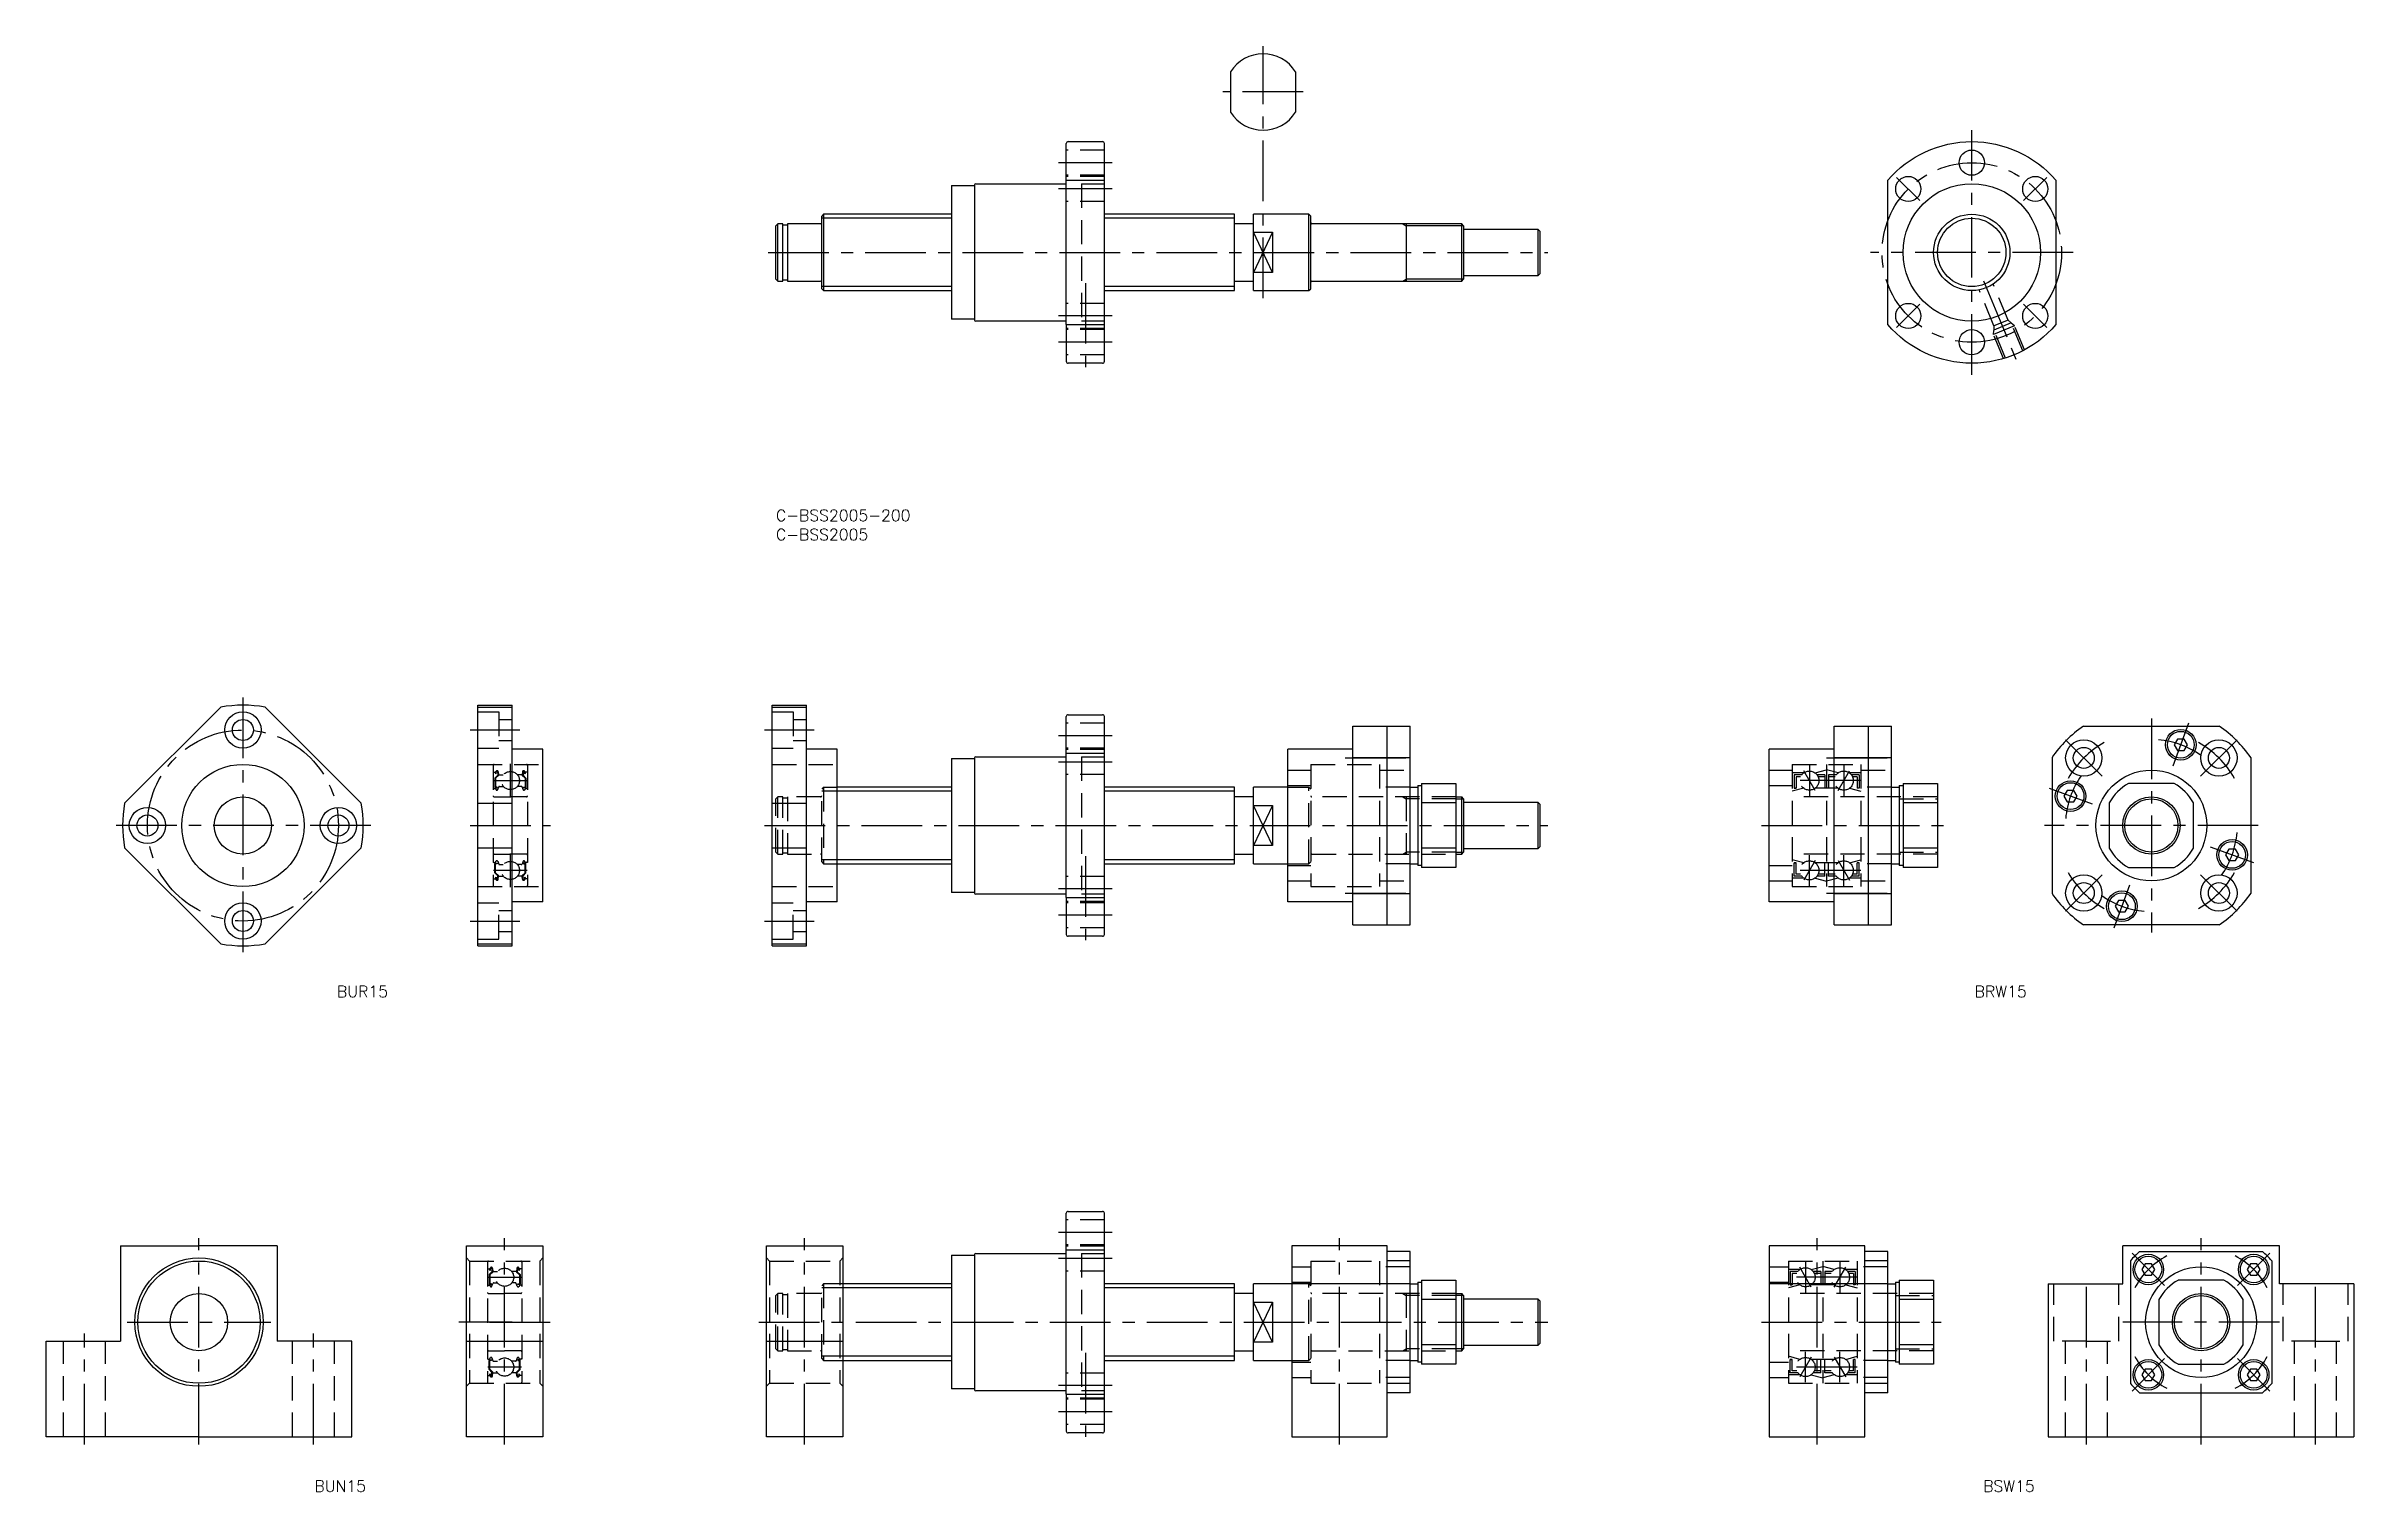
# Model space of a CAD drawing. Extents: x -191 to 413, y -257 to 121.
import ezdxf

# ---------------------------------------------------------------- set-up
doc = ezdxf.new("R2010")
doc.units = 0
doc.header["$LTSCALE"] = 0.5
doc.linetypes.add('CENTER', pattern=[50.8, 31.75, -6.35, 6.35, -6.35])
doc.linetypes.add('DASHED', pattern=[19.05, 12.7, -6.35])
doc.layers.get('0').update_dxf_attribs({"linetype": 'CONTINUOUS'})
doc.layers.add('CENTER', color=1, linetype='CENTER')
doc.styles.get("Standard").update_dxf_attribs({"font": 'txt.shx', "height": 3, "bigfont": 'bigfont.shx'})

# ---------------------------------------------------------------- blocks, each defined once
blk = doc.blocks.new('*U34')
at = {"color": 7, "linetype": 'CONTINUOUS'}
blk.add_text('C-BSS2005-200', height=3, dxfattribs=at).set_placement((0, -3))
blk = doc.blocks.new('*U35')
at = {"color": 7, "linetype": 'CONTINUOUS'}
blk.add_text('C-BSS2005', height=3, dxfattribs=at).set_placement((0, -8))
blk = doc.blocks.new('*U36')
at = {"color": 7, "linetype": 'CONTINUOUS'}
blk.add_text('BUR15', height=3, dxfattribs=at).set_placement((-114.89, -127.62))
blk = doc.blocks.new('*U37')
at = {"color": 7, "linetype": 'CONTINUOUS'}
blk.add_text('BRW15', height=3, dxfattribs=at).set_placement((313.75, -127.62))
blk = doc.blocks.new('*U38')
at = {"color": 7, "linetype": 'CONTINUOUS'}
blk.add_text('BUN15', height=3, dxfattribs=at).set_placement((-120.79, -257.08))
blk = doc.blocks.new('*U39')
at = {"color": 7, "linetype": 'CONTINUOUS'}
blk.add_text('BSW15', height=3, dxfattribs=at).set_placement((315.98, -257.08))

msp = doc.modelspace()

# ---------------------------------------------------------------- linework, layer by layer
at = {"color": 7, "linetype": 'CONTINUOUS'}
for p, q in [((119, 114.61), (119, 104.07)), ((136, 114.61), (136, 104.07)), ((76, 86.23), (76, 95.84)), ((76.5, 96.34), (85.5, 96.34)), ((86, 38.84), (86, 95.84)), ((46, 84.84), (46, 49.84)), ((46, 84.84), (52, 84.84)), ((52, 85.04), (52, 49.64)), ((52.3, 85.34), (76, 85.34)), ((76, 48.45), (76, 86.23)), ((76, 86.23), (86, 86.23)), ((291, 48.45), (291, 86.23)), ((335, 86.23), (335, 48.45)), ((0.5, 74.84), (0, 74.34)), ((0, 60.34), (0, 74.34)), ((1.85, 74.84), (0.5, 74.84)), ((0.5, 59.84), (0.5, 74.84)), ((1.85, 59.84), (1.85, 74.84)), ((3, 74.49), (1.85, 74.49)), ((11.7, 74.84), (3, 74.84)), ((3, 74.84), (3, 59.84)), ((12.5, 77.34), (12, 76.84)), ((12, 57.84), (12, 76.84)), ((12.5, 77.34), (12.5, 57.34)), ((46, 77.34), (12.5, 77.34)), ((120, 77.34), (86, 77.34)), ((120, 57.34), (120, 77.34)), ((125, 74.84), (120, 74.84)), ((139.5, 77.34), (125, 77.34)), ((125, 57.34), (125, 77.34)), ((125, 72.61), (130, 72.61)), ((130, 72.61), (130, 62.07)), ((140, 76.84), (139.5, 77.34)), ((139.5, 57.34), (139.5, 77.34)), ((140, 57.84), (140, 76.84)), ((179.5, 74.84), (140.3, 74.84)), ((165, 74.84), (165, 59.84)), ((180, 74.34), (179.5, 74.84)), ((179.5, 59.84), (179.5, 74.84)), ((180, 74.34), (180, 60.34)), ((199.5, 73.34), (180, 73.34)), ((200, 72.84), (199.5, 73.34)), ((199.5, 61.34), (199.5, 73.34)), ((200, 61.84), (200, 72.84)), ((130, 62.07), (125, 62.07)), ((180, 61.34), (199.5, 61.34)), ((199.5, 61.34), (200, 61.84)), ((0, 60.34), (0.5, 59.84)), ((0.5, 59.84), (1.85, 59.84)), ((1.85, 60.19), (3, 60.19)), ((3, 59.84), (11.7, 59.84)), ((12, 57.84), (12.5, 57.34)), ((12.5, 57.34), (46, 57.34)), ((86, 57.34), (120, 57.34)), ((120, 59.84), (125, 59.84)), ((125, 57.34), (139.5, 57.34)), ((139.5, 57.34), (140, 57.84)), ((140.3, 59.84), (179.5, 59.84)), ((179.5, 59.84), (180, 60.34)), ((52, 49.84), (46, 49.84)), ((76, 49.34), (52.3, 49.34)), ((76, 48.45), (76, 38.84)), ((76, 48.45), (86, 48.45)), ((85.5, 38.34), (76.5, 38.34)), ((-170.46, -76.85), (-145.31, -51.7)), ((-133.69, -51.7), (-108.54, -76.85)), ((-78, -114.16), (-78, -51.16)), ((-78, -51.16), (-69, -51.16)), ((-78, -51.7), (-69, -51.7)), ((-69, -114.16), (-69, -51.16)), ((-1, -114.16), (-1, -51.16)), ((-1, -51.16), (8, -51.16)), ((-1, -51.7), (8, -51.7)), ((8, -114.16), (8, -51.16)), ((76, -63.77), (76, -54.16)), ((76.5, -53.66), (85.5, -53.66)), ((86, -111.16), (86, -54.16)), ((151, -108.66), (151, -56.66)), ((151, -56.66), (166, -56.66)), ((160, -108.66), (160, -56.66)), ((166, -108.66), (166, -56.66)), ((277, -108.66), (277, -56.66)), ((277, -56.66), (292, -56.66)), ((286, -108.66), (286, -56.66)), ((292, -108.66), (292, -56.66)), ((342.22, -56.66), (377.78, -56.66)), ((-61, -62.66), (-69, -62.66)), ((-61, -102.66), (-61, -62.66)), ((16, -62.66), (8, -62.66)), ((16, -102.66), (16, -62.66)), ((46, -65.16), (46, -100.16)), ((46, -65.16), (52, -65.16)), ((52, -64.96), (52, -100.36)), ((52.3, -64.66), (76, -64.66)), ((76, -101.55), (76, -63.77)), ((76, -63.77), (86, -63.77)), ((134, -102.66), (134, -62.66)), ((151, -62.66), (134, -62.66)), ((151, -64.88), (166, -64.88)), ((260, -102.66), (260, -62.66)), ((277, -62.66), (260, -62.66)), ((277, -64.88), (292, -64.88)), ((334, -64.88), (334, -100.44)), ((386, -64.88), (386, -100.44)), ((168, -72.16), (168, -93.16)), ((168, -72.16), (169, -72.16)), ((169, -71.66), (178, -71.66)), ((169, -71.66), (169, -93.66)), ((178, -71.66), (178, -93.66)), ((294, -72.16), (294, -93.16)), ((294, -72.16), (295, -72.16)), ((295, -71.66), (304, -71.66)), ((295, -71.66), (295, -93.66)), ((304, -71.66), (304, -93.66)), ((365.94, -71.66), (354.06, -71.66)), ((-78, -76.85), (-69, -76.85)), ((-1, -76.85), (8, -76.85)), ((46, -72.66), (16, -72.66)), ((120, -72.66), (86, -72.66)), ((120, -92.66), (120, -72.66)), ((125, -75.16), (120, -75.16)), ((134, -72.66), (125, -72.66)), ((125, -92.66), (125, -72.66)), ((125, -77.39), (130, -77.39)), ((130, -77.39), (130, -87.93)), ((166, -72.66), (168, -72.66)), ((178, -76.72), (169, -76.72)), ((178, -75.16), (179.5, -75.16)), ((180, -75.66), (179.5, -75.16)), ((179.5, -90.16), (179.5, -75.16)), ((180, -75.66), (180, -89.66)), ((199.5, -76.66), (180, -76.66)), ((200, -77.16), (199.5, -76.66)), ((199.5, -88.66), (199.5, -76.66)), ((200, -88.16), (200, -77.16)), ((292, -72.66), (294, -72.66)), ((304, -76.72), (295, -76.72)), ((349, -76.72), (349, -88.6)), ((371, -88.6), (371, -76.72)), ((-170.46, -88.47), (-145.31, -113.62)), ((-133.69, -113.62), (-108.54, -88.47)), ((-78, -88.47), (-69, -88.47)), ((-1, -88.47), (8, -88.47)), ((120, -90.16), (125, -90.16)), ((130, -87.93), (125, -87.93)), ((178, -88.6), (169, -88.6)), ((178, -90.16), (179.5, -90.16)), ((179.5, -90.16), (180, -89.66)), ((180, -88.66), (199.5, -88.66)), ((199.5, -88.66), (200, -88.16)), ((304, -88.6), (295, -88.6)), ((16, -92.66), (46, -92.66)), ((86, -92.66), (120, -92.66)), ((125, -92.66), (134, -92.66)), ((166, -92.66), (168, -92.66)), ((169, -93.16), (168, -93.16)), ((178, -93.66), (169, -93.66)), ((292, -92.66), (294, -92.66)), ((295, -93.16), (294, -93.16)), ((304, -93.66), (295, -93.66)), ((354.06, -93.66), (365.94, -93.66)), ((-61, -102.66), (-69, -102.66)), ((16, -102.66), (8, -102.66)), ((52, -100.16), (46, -100.16)), ((76, -100.66), (52.3, -100.66)), ((76, -101.55), (76, -111.16)), ((76, -101.55), (86, -101.55)), ((151, -102.66), (134, -102.66)), ((151, -100.44), (166, -100.44)), ((277, -102.66), (260, -102.66)), ((277, -100.44), (292, -100.44)), ((151, -108.66), (166, -108.66)), ((277, -108.66), (292, -108.66)), ((377.78, -108.66), (342.22, -108.66)), ((-78, -113.62), (-69, -113.62)), ((-78, -114.16), (-69, -114.16)), ((-1, -113.62), (8, -113.62)), ((-1, -114.16), (8, -114.16)), ((85.5, -111.66), (76.5, -111.66)), ((76, -193.77), (76, -184.16)), ((76.5, -183.66), (85.5, -183.66)), ((86, -241.16), (86, -184.16)), ((-171.5, -192.66), (-151, -192.66)), ((-171.5, -192.66), (-171.5, -217.66)), ((-130.5, -192.66), (-151, -192.66)), ((-130.5, -192.66), (-130.5, -217.66)), ((-81, -242.66), (-81, -192.66)), ((-81, -192.66), (-61, -192.66)), ((-61, -192.66), (-61, -242.66)), ((-2.5, -242.66), (-2.5, -192.66)), ((-2.5, -192.66), (17.5, -192.66)), ((17.5, -192.66), (17.5, -242.66)), ((160, -192.66), (135, -192.66)), ((135, -192.66), (135, -242.66)), ((160, -242.66), (160, -192.66)), ((285, -192.66), (260, -192.66)), ((260, -192.66), (260, -242.66)), ((285, -242.66), (285, -192.66)), ((393.5, -192.66), (352.5, -192.66)), ((352.5, -202.66), (352.5, -192.66)), ((393.5, -202.66), (393.5, -192.66)), ((46, -195.16), (46, -230.16)), ((46, -195.16), (52, -195.16)), ((52, -194.96), (52, -230.36)), ((52.3, -194.66), (76, -194.66)), ((76, -231.55), (76, -193.77)), ((76, -193.77), (86, -193.77)), ((166, -194.16), (160, -194.16)), ((166, -196.6), (160, -196.6)), ((166, -231.16), (166, -194.16)), ((291, -194.16), (285, -194.16)), ((291, -196.6), (285, -196.6)), ((291, -231.16), (291, -194.16)), ((354.5, -196.6), (354.5, -228.72)), ((356.94, -194.16), (389.06, -194.16)), ((391.5, -196.6), (391.5, -228.72)), ((46, -202.66), (17.5, -202.66)), ((120, -202.66), (86, -202.66)), ((120, -222.66), (120, -202.66)), ((125, -205.16), (120, -205.16)), ((160, -202.66), (125, -202.66)), ((125, -222.66), (125, -202.66)), ((166, -202.66), (168, -202.66)), ((168, -202.16), (168, -223.16)), ((168, -202.16), (169, -202.16)), ((169, -201.66), (178, -201.66)), ((169, -201.66), (169, -223.66)), ((178, -201.66), (178, -223.66)), ((178, -205.16), (179.5, -205.16)), ((180, -205.66), (179.5, -205.16)), ((179.5, -220.16), (179.5, -205.16)), ((285, -202.66), (260, -202.66)), ((291, -202.66), (293, -202.66)), ((293, -202.16), (293, -223.16)), ((293, -202.16), (294, -202.16)), ((294, -201.66), (303, -201.66)), ((294, -201.66), (294, -223.66)), ((303, -201.66), (303, -223.66)), ((333, -202.66), (333, -242.66)), ((333, -202.66), (352.5, -202.66)), ((378.94, -201.66), (367.06, -201.66)), ((413, -202.66), (393.5, -202.66)), ((413, -202.66), (413, -242.66)), ((125, -207.39), (130, -207.39)), ((130, -207.39), (130, -217.93)), ((178, -206.72), (169, -206.72)), ((180, -205.66), (180, -219.66)), ((199.5, -206.66), (180, -206.66)), ((200, -207.16), (199.5, -206.66)), ((199.5, -218.66), (199.5, -206.66)), ((200, -218.16), (200, -207.16)), ((303, -206.72), (294, -206.72)), ((362, -206.72), (362, -218.6)), ((384, -218.6), (384, -206.72)), ((-191, -242.66), (-191, -217.66)), ((-111, -242.66), (-111, -217.66)), ((-81, -217.66), (-61, -217.66)), ((-2.5, -217.66), (17.5, -217.66)), ((17.5, -222.66), (46, -222.66)), ((86, -222.66), (120, -222.66)), ((120, -220.16), (125, -220.16)), ((130, -217.93), (125, -217.93)), ((125, -222.66), (135, -222.66)), ((166, -222.66), (168, -222.66)), ((169, -223.16), (168, -223.16)), ((178, -218.6), (169, -218.6)), ((178, -220.16), (179.5, -220.16)), ((179.5, -220.16), (180, -219.66)), ((180, -218.66), (199.5, -218.66)), ((199.5, -218.66), (200, -218.16)), ((291, -222.66), (293, -222.66)), ((294, -223.16), (293, -223.16)), ((303, -218.6), (294, -218.6)), ((166, -228.72), (160, -228.72)), ((178, -223.66), (169, -223.66)), ((291, -228.72), (285, -228.72)), ((303, -223.66), (294, -223.66)), ((367.06, -223.66), (378.94, -223.66)), ((52, -230.16), (46, -230.16)), ((76, -230.66), (52.3, -230.66)), ((76, -231.55), (76, -241.16)), ((76, -231.55), (86, -231.55)), ((166, -231.16), (160, -231.16)), ((291, -231.16), (285, -231.16)), ((356.94, -231.16), (389.06, -231.16)), ((-151, -242.66), (-191, -242.66)), ((-151, -242.66), (-111, -242.66)), ((-61, -242.66), (-81, -242.66)), ((17.5, -242.66), (-2.5, -242.66)), ((85.5, -241.66), (76.5, -241.66)), ((135, -242.66), (160, -242.66)), ((260, -242.66), (285, -242.66)), ((333, -242.66), (413, -242.66))]:
    msp.add_line(p, q, dxfattribs=at)
at = {"color": 3, "linetype": 'DASHED'}
for p, q in [((86, 94.14), (76, 94.14)), ((86, 87.54), (76, 87.54)), ((86, 87.26), (76, 87.26)), ((80, 85.34), (80, 49.34)), ((80, 85.34), (86, 85.34)), ((86, 80.66), (76, 80.66)), ((318.81, 48.1), (314.9, 57.52)), ((322.5, 49.63), (318.6, 59.05)), ((86, 54.02), (76, 54.02)), ((86, 49.34), (80, 49.34)), ((323.31, 48.88), (318.76, 47)), ((322.5, 49.63), (318.81, 48.1)), ((322.5, 49.63), (323.31, 48.88)), ((326.33, 41.58), (323.31, 48.88)), ((324.19, 48.16), (323.33, 48.82)), ((86, 47.42), (76, 47.42)), ((86, 47.14), (76, 47.14)), ((324.19, 48.16), (318.65, 45.87)), ((318.65, 45.87), (318.79, 46.94)), ((321.27, 39.54), (318.65, 45.87)), ((318.81, 48.1), (318.76, 47)), ((321.79, 39.7), (318.76, 47)), ((326.81, 41.84), (324.19, 48.16)), ((86, 40.54), (76, 40.54)), ((-78, -52.91), (-72.5, -52.91)), ((-72.5, -52.91), (-72.5, -62.41)), ((-1, -52.91), (4.5, -52.91)), ((4.5, -52.91), (4.5, -62.41)), ((-72.5, -54.91), (-69, -54.91)), ((4.5, -54.91), (8, -54.91)), ((86, -55.86), (76, -55.86)), ((-78, -62.41), (-72.5, -62.41)), ((-72.5, -60.41), (-69, -60.41)), ((-1, -62.41), (4.5, -62.41)), ((4.5, -60.41), (8, -60.41)), ((86, -62.46), (76, -62.46)), ((86, -62.74), (76, -62.74)), ((80, -64.66), (80, -100.66)), ((80, -64.66), (86, -64.66)), ((-78, -66.66), (-61, -66.66)), ((-74, -66.96), (-74, -98.36)), ((-73.9, -68.71), (-73.44, -68.71)), ((-72.82, -69.48), (-73.57, -70.23)), ((-73.57, -70.23), (-73.57, -72.61)), ((-73.44, -68.71), (-73.19, -68.41)), ((-73.26, -69.12), (-73.42, -68.99)), ((-72.62, -69.56), (-73.37, -70.31)), ((-73.37, -70.31), (-73.37, -72.61)), ((-73.29, -68.84), (-73.04, -68.54)), ((-73.13, -68.97), (-73.29, -68.84)), ((-73.26, -69.12), (-73.13, -68.97)), ((-72.86, -68.6), (-72.82, -69.48)), ((-72.66, -68.58), (-72.6, -69.32)), ((-72.62, -69.09), (-72.62, -69.56)), ((-72.5, -69.41), (-71.35, -69.41)), ((-72.36, -72.41), (-71.35, -72.41)), ((-66.5, -69.41), (-67.65, -69.41)), ((-66.64, -72.41), (-67.65, -72.41)), ((-66.34, -68.58), (-66.4, -69.32)), ((-66.38, -69.09), (-66.38, -69.56)), ((-66.38, -69.56), (-65.63, -70.31)), ((-66.14, -68.6), (-66.18, -69.48)), ((-66.18, -69.48), (-65.43, -70.23)), ((-65.71, -68.84), (-65.96, -68.54)), ((-65.87, -68.97), (-65.71, -68.84)), ((-65.74, -69.12), (-65.87, -68.97)), ((-65.56, -68.71), (-65.81, -68.41)), ((-65.74, -69.12), (-65.58, -68.99)), ((-65.63, -70.31), (-65.63, -72.61)), ((-65.1, -68.71), (-65.56, -68.71)), ((-65.43, -70.23), (-65.43, -72.61)), ((-65, -66.96), (-65, -98.36)), ((-1, -66.66), (16, -66.66)), ((86, -69.34), (76, -69.34)), ((134, -68.16), (140, -68.16)), ((134, -72.16), (140, -72.16)), ((140, -66.66), (158, -66.66)), ((140, -66.66), (140, -98.66)), ((158, -66.66), (158, -98.66)), ((158, -68.16), (166, -68.16)), ((260, -68.16), (266, -68.16)), ((260, -72.16), (266, -72.16)), ((266, -66.66), (284, -66.66)), ((266, -66.66), (266, -98.66)), ((269, -68.91), (266, -68.91)), ((266.5, -69.41), (266.5, -72.91)), ((268.5, -69.41), (266.5, -69.41)), ((267, -69.91), (267, -72.91)), ((268.21, -69.91), (267, -69.91)), ((272, -68.91), (275, -68.11)), ((274.5, -69.41), (272.5, -69.41)), ((274.5, -69.91), (272.79, -69.91)), ((274.5, -69.41), (274.5, -72.91)), ((275, -66.66), (275, -98.66)), ((278, -68.91), (275, -68.11)), ((275.5, -69.41), (275.5, -72.91)), ((277.5, -69.41), (275.5, -69.41)), ((277.21, -69.91), (275.5, -69.91)), ((284, -68.91), (281, -68.91)), ((283.5, -69.41), (281.5, -69.41)), ((283, -69.91), (281.79, -69.91)), ((283, -69.91), (283, -72.91)), ((283.5, -69.41), (283.5, -72.91)), ((284, -66.66), (284, -98.66)), ((284, -68.16), (292, -68.16)), ((-73.8, -73.01), (-73.5, -73.01)), ((-73.7, -75.16), (-69.5, -75.16)), ((-73.5, -73.01), (-73.22, -73.34)), ((-72.92, -72.61), (-73.37, -72.61)), ((-73.37, -72.81), (-72.92, -72.81)), ((-73.07, -73.41), (-73.01, -73.41)), ((-72.92, -72.81), (-72.92, -72.61)), ((-72.82, -73.28), (-72.55, -72.54)), ((-65.3, -75.16), (-69.5, -75.16)), ((-66.18, -73.28), (-66.45, -72.54)), ((-66.08, -72.81), (-66.08, -72.61)), ((-66.08, -72.61), (-65.63, -72.61)), ((-65.63, -72.81), (-66.08, -72.81)), ((-65.93, -73.41), (-65.99, -73.41)), ((-65.5, -73.01), (-65.78, -73.34)), ((-65.2, -73.01), (-65.5, -73.01)), ((0.5, -75.16), (0, -75.66)), ((0, -89.66), (0, -75.66)), ((1.85, -75.16), (0.5, -75.16)), ((0.5, -90.16), (0.5, -75.16)), ((1.85, -90.16), (1.85, -75.16)), ((3, -75.51), (1.85, -75.51)), ((11.7, -75.16), (3, -75.16)), ((3, -75.16), (3, -90.16)), ((12.5, -72.66), (12, -73.16)), ((12, -92.16), (12, -73.16)), ((16, -73.71), (12, -73.71)), ((12.5, -72.66), (12.5, -92.66)), ((12.5, -72.66), (16, -72.66)), ((134, -72.66), (139.5, -72.66)), ((140, -73.16), (139.5, -72.66)), ((139.5, -92.66), (139.5, -72.66)), ((178, -75.16), (140.3, -75.16)), ((166, -72.66), (158, -72.66)), ((164.06, -75.16), (165, -75.7)), ((165, -75.16), (165, -90.16)), ((178, -75.7), (165, -75.7)), ((269, -72.91), (266, -73.71)), ((304, -75.16), (266, -75.16)), ((267, -72.91), (266.5, -72.91)), ((266.5, -72.91), (267, -72.91)), ((278, -72.91), (272, -72.91)), ((281, -72.91), (284, -73.71)), ((283.5, -72.91), (283, -72.91)), ((292, -72.66), (284, -72.66)), ((294, -75.7), (304, -75.7)), ((-73.7, -90.16), (-69.5, -90.16)), ((-65.3, -90.16), (-69.5, -90.16)), ((0, -89.66), (0.5, -90.16)), ((0.5, -90.16), (1.85, -90.16)), ((1.85, -89.81), (3, -89.81)), ((3, -90.16), (11.7, -90.16)), ((140.3, -90.16), (178, -90.16)), ((164.06, -90.16), (165, -89.62)), ((178, -89.62), (165, -89.62)), ((304, -90.16), (266, -90.16)), ((294, -89.62), (304, -89.62)), ((-73.9, -96.61), (-73.44, -96.61)), ((-73.8, -92.31), (-73.5, -92.31)), ((-73.57, -95.09), (-73.57, -92.71)), ((-72.82, -95.84), (-73.57, -95.09)), ((-73.5, -92.31), (-73.22, -91.98)), ((-73.44, -96.61), (-73.19, -96.91)), ((-73.26, -96.2), (-73.42, -96.33)), ((-73.37, -92.51), (-72.92, -92.51)), ((-73.37, -95.01), (-73.37, -92.71)), ((-72.92, -92.71), (-73.37, -92.71)), ((-72.62, -95.76), (-73.37, -95.01)), ((-73.13, -96.35), (-73.29, -96.48)), ((-73.29, -96.48), (-73.04, -96.78)), ((-73.26, -96.2), (-73.13, -96.35)), ((-73.07, -91.91), (-73.01, -91.91)), ((-72.92, -92.51), (-72.92, -92.71)), ((-72.86, -96.72), (-72.82, -95.84)), ((-72.82, -92.04), (-72.55, -92.78)), ((-72.66, -96.74), (-72.6, -96)), ((-72.62, -96.23), (-72.62, -95.76)), ((-72.5, -95.91), (-71.35, -95.91)), ((-72.36, -92.91), (-71.35, -92.91)), ((-66.64, -92.91), (-67.65, -92.91)), ((-66.5, -95.91), (-67.65, -95.91)), ((-66.18, -92.04), (-66.45, -92.78)), ((-66.34, -96.74), (-66.4, -96)), ((-66.38, -95.76), (-65.63, -95.01)), ((-66.38, -96.23), (-66.38, -95.76)), ((-66.18, -95.84), (-65.43, -95.09)), ((-66.14, -96.72), (-66.18, -95.84)), ((-66.08, -92.51), (-66.08, -92.71)), ((-65.63, -92.51), (-66.08, -92.51)), ((-66.08, -92.71), (-65.63, -92.71)), ((-65.93, -91.91), (-65.99, -91.91)), ((-65.71, -96.48), (-65.96, -96.78)), ((-65.74, -96.2), (-65.87, -96.35)), ((-65.87, -96.35), (-65.71, -96.48)), ((-65.56, -96.61), (-65.81, -96.91)), ((-65.5, -92.31), (-65.78, -91.98)), ((-65.74, -96.2), (-65.58, -96.33)), ((-65.63, -95.01), (-65.63, -92.71)), ((-65.1, -96.61), (-65.56, -96.61)), ((-65.2, -92.31), (-65.5, -92.31)), ((-65.43, -95.09), (-65.43, -92.71)), ((16, -91.61), (12, -91.61)), ((12, -92.16), (12.5, -92.66)), ((12.5, -92.66), (16, -92.66)), ((86, -95.98), (76, -95.98)), ((134, -92.66), (139.5, -92.66)), ((134, -93.16), (140, -93.16)), ((139.5, -92.66), (140, -92.16)), ((166, -92.66), (158, -92.66)), ((260, -93.16), (266, -93.16)), ((269, -92.41), (266, -91.61)), ((269, -96.41), (266, -96.41)), ((266.5, -95.91), (266.5, -92.41)), ((267, -92.41), (266.5, -92.41)), ((266.5, -92.41), (267, -92.41)), ((268.5, -95.91), (266.5, -95.91)), ((267, -95.41), (267, -92.41)), ((268.21, -95.41), (267, -95.41)), ((278, -92.41), (272, -92.41)), ((272, -96.41), (275, -97.21)), ((274.5, -95.91), (272.5, -95.91)), ((274.5, -95.41), (272.79, -95.41)), ((274.5, -95.91), (274.5, -92.41)), ((278, -96.41), (275, -97.21)), ((275.5, -95.91), (275.5, -92.41)), ((277.21, -95.41), (275.5, -95.41)), ((277.5, -95.91), (275.5, -95.91)), ((281, -92.41), (284, -91.61)), ((284, -96.41), (281, -96.41)), ((283.5, -95.91), (281.5, -95.91)), ((283, -95.41), (281.79, -95.41)), ((283, -95.41), (283, -92.41)), ((283.5, -92.41), (283, -92.41)), ((283.5, -95.91), (283.5, -92.41)), ((292, -92.66), (284, -92.66)), ((-78, -98.66), (-61, -98.66)), ((-1, -98.66), (16, -98.66)), ((86, -102.58), (76, -102.58)), ((86, -100.66), (80, -100.66)), ((134, -97.16), (140, -97.16)), ((140, -98.66), (158, -98.66)), ((158, -97.16), (166, -97.16)), ((260, -97.16), (266, -97.16)), ((266, -98.66), (284, -98.66)), ((284, -97.16), (292, -97.16)), ((-78, -102.91), (-72.5, -102.91)), ((-72.5, -112.41), (-72.5, -102.91)), ((-72.5, -104.91), (-69, -104.91)), ((-1, -102.91), (4.5, -102.91)), ((4.5, -112.41), (4.5, -102.91)), ((4.5, -104.91), (8, -104.91)), ((86, -102.86), (76, -102.86)), ((-78, -112.41), (-72.5, -112.41)), ((-72.5, -110.41), (-69, -110.41)), ((-1, -112.41), (4.5, -112.41)), ((4.5, -110.41), (8, -110.41)), ((86, -109.46), (76, -109.46)), ((86, -185.86), (76, -185.86)), ((86, -192.46), (76, -192.46)), ((86, -192.74), (76, -192.74)), ((-81, -195.86), (-80.2, -196.66)), ((-80.2, -196.66), (-61.8, -196.66)), ((-80.2, -196.66), (-80.2, -228.66)), ((-75.5, -196.96), (-75.5, -228.36)), ((-75.4, -198.71), (-74.94, -198.71)), ((-74.94, -198.71), (-74.69, -198.41)), ((-74.76, -199.12), (-74.92, -198.99)), ((-74.79, -198.84), (-74.54, -198.54)), ((-74.63, -198.97), (-74.79, -198.84)), ((-74.76, -199.12), (-74.63, -198.97)), ((-74.36, -198.6), (-74.32, -199.48)), ((-74.16, -198.58), (-74.1, -199.32)), ((-74.12, -199.09), (-74.12, -199.56)), ((-67.84, -198.58), (-67.9, -199.32)), ((-67.88, -199.09), (-67.88, -199.56)), ((-67.64, -198.6), (-67.68, -199.48)), ((-67.21, -198.84), (-67.46, -198.54)), ((-67.37, -198.97), (-67.21, -198.84)), ((-67.24, -199.12), (-67.37, -198.97)), ((-67.06, -198.71), (-67.31, -198.41)), ((-67.24, -199.12), (-67.08, -198.99)), ((-66.6, -198.71), (-67.06, -198.71)), ((-66.5, -196.96), (-66.5, -228.36)), ((-61, -195.86), (-61.8, -196.66)), ((-61.8, -196.66), (-61.8, -228.66)), ((-2.5, -195.86), (-1.7, -196.66)), ((-1.7, -196.66), (16.7, -196.66)), ((-1.7, -196.66), (-1.7, -228.66)), ((17.5, -195.86), (16.7, -196.66)), ((16.7, -196.66), (16.7, -228.66)), ((80, -194.66), (80, -230.66)), ((80, -194.66), (86, -194.66)), ((135, -198.16), (140, -198.16)), ((140, -196.66), (158, -196.66)), ((140, -196.66), (140, -228.66)), ((158, -196.66), (158, -228.66)), ((166, -198.16), (158, -198.16)), ((260, -198.16), (265, -198.16)), ((265, -196.66), (283, -196.66)), ((265, -196.66), (265, -228.66)), ((268, -198.91), (265, -198.91)), ((271, -198.91), (274, -198.11)), ((274, -196.66), (274, -228.66)), ((277, -198.91), (274, -198.11)), ((283, -198.91), (280, -198.91)), ((283, -196.66), (283, -228.66)), ((291, -198.16), (283, -198.16)), ((-75.3, -203.01), (-75, -203.01)), ((-75.2, -205.16), (-71, -205.16)), ((-74.32, -199.48), (-75.07, -200.23)), ((-75.07, -200.23), (-75.07, -202.61)), ((-75, -203.01), (-74.72, -203.34)), ((-74.12, -199.56), (-74.87, -200.31)), ((-74.87, -200.31), (-74.87, -202.61)), ((-74.42, -202.61), (-74.87, -202.61)), ((-74.87, -202.81), (-74.42, -202.81)), ((-74.57, -203.41), (-74.51, -203.41)), ((-74.42, -202.81), (-74.42, -202.61)), ((-74.32, -203.28), (-74.05, -202.54)), ((-74, -199.41), (-72.85, -199.41)), ((-73.86, -202.41), (-72.85, -202.41)), ((-66.8, -205.16), (-71, -205.16)), ((-68, -199.41), (-69.15, -199.41)), ((-68.14, -202.41), (-69.15, -202.41)), ((-67.68, -203.28), (-67.95, -202.54)), ((-67.88, -199.56), (-67.13, -200.31)), ((-67.68, -199.48), (-66.93, -200.23)), ((-67.58, -202.81), (-67.58, -202.61)), ((-67.58, -202.61), (-67.13, -202.61)), ((-67.13, -202.81), (-67.58, -202.81)), ((-67.43, -203.41), (-67.49, -203.41)), ((-67, -203.01), (-67.28, -203.34)), ((-67.13, -200.31), (-67.13, -202.61)), ((-66.7, -203.01), (-67, -203.01)), ((-66.93, -200.23), (-66.93, -202.61)), ((0.5, -205.16), (0, -205.66)), ((1.85, -205.16), (0.5, -205.16)), ((0.5, -220.16), (0.5, -205.16)), ((1.85, -220.16), (1.85, -205.16)), ((11.7, -205.16), (3, -205.16)), ((3, -205.16), (3, -220.16)), ((12.5, -202.66), (12, -203.16)), ((12, -222.16), (12, -203.16)), ((17.5, -203.71), (12, -203.71)), ((12.5, -202.66), (12.5, -222.66)), ((17.5, -202.66), (12.5, -202.66)), ((86, -199.34), (76, -199.34)), ((135, -202.16), (140, -202.16)), ((140, -203.16), (139.5, -202.66)), ((139.5, -222.66), (139.5, -202.66)), ((178, -205.16), (140.3, -205.16)), ((166, -202.66), (160, -202.66)), ((164.06, -205.16), (165, -205.7)), ((165, -205.16), (165, -220.16)), ((260, -202.16), (265, -202.16)), ((268, -202.91), (265, -203.71)), ((303, -205.16), (265, -205.16)), ((265.5, -199.41), (265.5, -202.91)), ((267.5, -199.41), (265.5, -199.41)), ((266, -202.91), (265.5, -202.91)), ((265.5, -202.91), (266, -202.91)), ((266, -199.91), (266, -202.91)), ((267.21, -199.91), (266, -199.91)), ((277, -202.91), (271, -202.91)), ((273.5, -199.41), (271.5, -199.41)), ((273.5, -199.91), (271.79, -199.91)), ((273.5, -199.41), (273.5, -202.91)), ((274.5, -199.41), (274.5, -202.91)), ((276.5, -199.41), (274.5, -199.41)), ((276.21, -199.91), (274.5, -199.91)), ((280, -202.91), (283, -203.71)), ((282.5, -199.41), (280.5, -199.41)), ((282, -199.91), (280.79, -199.91)), ((282, -199.91), (282, -202.91)), ((282.5, -202.91), (282, -202.91)), ((282.5, -199.41), (282.5, -202.91)), ((291, -202.66), (285, -202.66)), ((334.5, -217.66), (334.5, -202.66)), ((351.5, -217.66), (351.5, -202.66)), ((394.5, -217.66), (394.5, -202.66)), ((411.5, -217.66), (411.5, -202.66)), ((0, -219.66), (0, -205.66)), ((3, -205.51), (1.85, -205.51)), ((178, -205.7), (165, -205.7)), ((293, -205.7), (303, -205.7)), ((-186.5, -242.66), (-186.5, -217.66)), ((-175.5, -242.66), (-175.5, -217.66)), ((-126.5, -242.66), (-126.5, -217.66)), ((-115.5, -242.66), (-115.5, -217.66)), ((-75.3, -222.31), (-75, -222.31)), ((-75.2, -220.16), (-71, -220.16)), ((-75.07, -225.09), (-75.07, -222.71)), ((-75, -222.31), (-74.72, -221.98)), ((-74.87, -222.51), (-74.42, -222.51)), ((-74.87, -225.01), (-74.87, -222.71)), ((-74.42, -222.71), (-74.87, -222.71)), ((-74.57, -221.91), (-74.51, -221.91)), ((-74.42, -222.51), (-74.42, -222.71)), ((-74.32, -222.04), (-74.05, -222.78)), ((-73.86, -222.91), (-72.85, -222.91)), ((-66.8, -220.16), (-71, -220.16)), ((-68.14, -222.91), (-69.15, -222.91)), ((-67.68, -222.04), (-67.95, -222.78)), ((-67.58, -222.51), (-67.58, -222.71)), ((-67.13, -222.51), (-67.58, -222.51)), ((-67.58, -222.71), (-67.13, -222.71)), ((-67.43, -221.91), (-67.49, -221.91)), ((-67, -222.31), (-67.28, -221.98)), ((-67.13, -225.01), (-67.13, -222.71)), ((-66.7, -222.31), (-67, -222.31)), ((-66.93, -225.09), (-66.93, -222.71)), ((0, -219.66), (0.5, -220.16)), ((0.5, -220.16), (1.85, -220.16)), ((1.85, -219.81), (3, -219.81)), ((3, -220.16), (11.7, -220.16)), ((17.5, -221.61), (12, -221.61)), ((12, -222.16), (12.5, -222.66)), ((12.5, -222.66), (17.5, -222.66)), ((135, -222.66), (139.5, -222.66)), ((135, -223.16), (140, -223.16)), ((139.5, -222.66), (140, -222.16)), ((140.3, -220.16), (178, -220.16)), ((166, -222.66), (158, -222.66)), ((164.06, -220.16), (165, -219.62)), ((178, -219.62), (165, -219.62)), ((260, -223.16), (265, -223.16)), ((303, -220.16), (265, -220.16)), ((268, -222.41), (265, -221.61)), ((265.5, -225.91), (265.5, -222.41)), ((266, -222.41), (265.5, -222.41)), ((265.5, -222.41), (266, -222.41)), ((266, -225.41), (266, -222.41)), ((277, -222.41), (271, -222.41)), ((273.5, -225.91), (273.5, -222.41)), ((274.5, -225.91), (274.5, -222.41)), ((280, -222.41), (283, -221.61)), ((282, -225.41), (282, -222.41)), ((282.5, -222.41), (282, -222.41)), ((282.5, -225.91), (282.5, -222.41)), ((291, -222.66), (283, -222.66)), ((293, -219.62), (303, -219.62)), ((343, -217.66), (334.5, -217.66)), ((337.5, -242.66), (337.5, -217.66)), ((343, -217.66), (351.5, -217.66)), ((348.5, -242.66), (348.5, -217.66)), ((403, -217.66), (394.5, -217.66)), ((397.5, -242.66), (397.5, -217.66)), ((403, -217.66), (411.5, -217.66)), ((408.5, -242.66), (408.5, -217.66)), ((-81, -229.46), (-80.2, -228.66)), ((-80.2, -228.66), (-61.8, -228.66)), ((-75.4, -226.61), (-74.94, -226.61)), ((-74.32, -225.84), (-75.07, -225.09)), ((-74.94, -226.61), (-74.69, -226.91)), ((-74.76, -226.2), (-74.92, -226.33)), ((-74.12, -225.76), (-74.87, -225.01)), ((-74.63, -226.35), (-74.79, -226.48)), ((-74.79, -226.48), (-74.54, -226.78)), ((-74.76, -226.2), (-74.63, -226.35)), ((-74.36, -226.72), (-74.32, -225.84)), ((-74.16, -226.74), (-74.1, -226)), ((-74.12, -226.23), (-74.12, -225.76)), ((-74, -225.91), (-72.85, -225.91)), ((-68, -225.91), (-69.15, -225.91)), ((-67.84, -226.74), (-67.9, -226)), ((-67.88, -225.76), (-67.13, -225.01)), ((-67.88, -226.23), (-67.88, -225.76)), ((-67.68, -225.84), (-66.93, -225.09)), ((-67.64, -226.72), (-67.68, -225.84)), ((-67.21, -226.48), (-67.46, -226.78)), ((-67.24, -226.2), (-67.37, -226.35)), ((-67.37, -226.35), (-67.21, -226.48)), ((-67.06, -226.61), (-67.31, -226.91)), ((-67.24, -226.2), (-67.08, -226.33)), ((-66.6, -226.61), (-67.06, -226.61)), ((-61, -229.46), (-61.8, -228.66)), ((-2.5, -229.46), (-1.7, -228.66)), ((-1.7, -228.66), (16.7, -228.66)), ((17.5, -229.46), (16.7, -228.66)), ((86, -225.98), (76, -225.98)), ((135, -227.16), (140, -227.16)), ((140, -228.66), (158, -228.66)), ((166, -227.16), (158, -227.16)), ((260, -227.16), (265, -227.16)), ((268, -226.41), (265, -226.41)), ((265, -228.66), (283, -228.66)), ((267.5, -225.91), (265.5, -225.91)), ((267.21, -225.41), (266, -225.41)), ((271, -226.41), (274, -227.21)), ((273.5, -225.91), (271.5, -225.91)), ((273.5, -225.41), (271.79, -225.41)), ((277, -226.41), (274, -227.21)), ((276.21, -225.41), (274.5, -225.41)), ((276.5, -225.91), (274.5, -225.91)), ((283, -226.41), (280, -226.41)), ((282.5, -225.91), (280.5, -225.91)), ((282, -225.41), (280.79, -225.41)), ((291, -227.16), (283, -227.16)), ((86, -232.58), (76, -232.58)), ((86, -232.86), (76, -232.86)), ((86, -230.66), (80, -230.66)), ((86, -239.46), (76, -239.46))]:
    msp.add_line(p, q, dxfattribs=at)
at = {"color": 3, "linetype": 'CONTINUOUS'}
for p, q in [((46, 76.29), (12, 76.29)), ((120, 76.29), (86, 76.29)), ((130, 72.61), (125, 62.07)), ((130, 62.07), (125, 72.61)), ((164.06, 74.84), (165, 74.3)), ((180, 74.3), (165, 74.3)), ((46, 58.39), (12, 58.39)), ((120, 58.39), (86, 58.39)), ((164.06, 59.84), (165, 60.38)), ((180, 60.38), (165, 60.38)), ((46, -73.71), (16, -73.71)), ((120, -73.71), (86, -73.71)), ((130, -77.39), (125, -87.93)), ((130, -87.93), (125, -77.39)), ((178, -75.7), (180, -75.7)), ((178, -89.62), (180, -89.62)), ((46, -91.61), (16, -91.61)), ((120, -91.61), (86, -91.61)), ((46, -203.71), (17.5, -203.71)), ((120, -203.71), (86, -203.71)), ((130, -207.39), (125, -217.93)), ((130, -217.93), (125, -207.39)), ((180, -205.7), (178, -205.7)), ((46, -221.61), (17.5, -221.61)), ((120, -221.61), (86, -221.61)), ((180, -219.62), (178, -219.62))]:
    msp.add_line(p, q, dxfattribs=at)
at = {"color": 7, "linetype": 'CONTINUOUS'}
for points in [[(366.83, -60.02), (365.96, -61.52), (366.83, -63.02), (368.56, -63.02), (369.43, -61.52), (368.56, -60.02)], [(337.99, -73.46), (337.12, -74.96), (337.99, -76.46), (339.72, -76.46), (340.59, -74.96), (339.72, -73.46)], [(380.28, -88.86), (379.41, -90.36), (380.28, -91.86), (382.01, -91.86), (382.88, -90.36), (382.01, -88.86)], [(351.44, -102.3), (350.57, -103.8), (351.44, -105.3), (353.17, -105.3), (354.04, -103.8), (353.17, -102.3)], [(358.35, -197.37), (357.48, -198.87), (358.35, -200.37), (360.08, -200.37), (360.94, -198.87), (360.08, -197.37)], [(385.92, -197.37), (385.06, -198.87), (385.92, -200.37), (387.65, -200.37), (388.52, -198.87), (387.65, -197.37)], [(358.35, -224.95), (357.48, -226.45), (358.35, -227.95), (360.08, -227.95), (360.94, -226.45), (360.08, -224.95)], [(385.92, -224.95), (385.06, -226.45), (385.92, -227.95), (387.65, -227.95), (388.52, -226.45), (387.65, -224.95)]]:
    msp.add_lwpolyline(points, close=True, dxfattribs=at)
for points in [[(-191, -217.66), (-171.5, -217.66)], [(-111, -217.66), (-130.5, -217.66)]]:
    msp.add_lwpolyline(points, dxfattribs=at)
for centre, radius in [((313, 90.84), 3.3), ((296.38, 83.96), 3.3), ((313, 67.34), 18), ((329.62, 83.96), 3.3), ((313, 67.34), 8.95), ((296.38, 50.72), 3.3), ((329.62, 50.72), 3.3), ((313, 43.84), 3.3), ((-139.5, -57.66), 4.75), ((-139.5, -57.66), 2.75), ((342.32, -64.98), 4.75), ((367.7, -61.52), 4), ((367.7, -61.52), 3.5), ((377.68, -64.98), 4.75), ((342.32, -64.98), 2.75), ((377.68, -64.98), 2.75), ((-139.5, -82.66), 16), ((338.86, -74.96), 4), ((338.86, -74.96), 3.5), ((360, -82.66), 14.5), ((-164.5, -82.66), 4.75), ((-139.5, -82.66), 7.5), ((-114.5, -82.66), 4.75), ((360, -82.66), 6.96), ((-164.5, -82.66), 2.75), ((-114.5, -82.66), 2.75), ((381.14, -90.36), 4), ((381.14, -90.36), 3.5), ((342.32, -100.34), 4.75), ((377.68, -100.34), 4.75), ((342.32, -100.34), 2.75), ((352.3, -103.8), 4), ((352.3, -103.8), 3.5), ((377.68, -100.34), 2.75), ((-139.5, -107.66), 4.75), ((-139.5, -107.66), 2.75), ((-151, -212.66), 16.8), ((-151, -212.66), 16), ((359.21, -198.87), 4), ((359.21, -198.87), 3.5), ((373, -212.66), 14.5), ((386.79, -198.87), 4), ((386.79, -198.87), 3.5), ((-151, -212.66), 7.5), ((373, -212.66), 6.96), ((359.21, -226.45), 4), ((359.21, -226.45), 3.5), ((386.79, -226.45), 4), ((386.79, -226.45), 3.5)]:
    msp.add_circle(centre, radius, dxfattribs=at)
at = {"color": 3, "linetype": 'CONTINUOUS'}
for centre, radius in [((313, 67.34), 10), ((360, -82.66), 7.5), ((373, -212.66), 7.5)]:
    msp.add_circle(centre, radius, dxfattribs=at)
at = {"color": 3, "linetype": 'DASHED'}
for centre, radius in [((-69.5, -70.91), 2.38), ((270.5, -70.91), 2.5), ((279.5, -70.91), 2.5), ((-69.5, -94.41), 2.38), ((270.5, -94.41), 2.5), ((279.5, -94.41), 2.5), ((-71, -200.91), 2.38), ((269.5, -200.91), 2.5), ((278.5, -200.91), 2.5), ((-71, -224.41), 2.38), ((269.5, -224.41), 2.5), ((278.5, -224.41), 2.5)]:
    msp.add_circle(centre, radius, dxfattribs=at)
at = {"color": 7, "linetype": 'CONTINUOUS'}
for centre, radius, start, end in [((127.5, 109.34), 10, 31.78833, 148.21167), ((127.5, 109.34), 10, 211.78833, 328.21167), ((76.5, 95.84), 0.5, 90, 180), ((85.5, 95.84), 0.5, 0, 90), ((52.3, 85.04), 0.3, 90, 180), ((11.7, 75.14), 0.3, 270, 0), ((140.3, 75.14), 0.3, 180, 270), ((11.7, 59.54), 0.3, 0, 90), ((140.3, 59.54), 0.3, 90, 180), ((52.3, 49.64), 0.3, 180, 270), ((76.5, 38.84), 0.5, 180, 270), ((85.5, 38.84), 0.5, 270, 0), ((-139.5, -82.66), 31.5, 79.37126, 100.62874), ((76.5, -54.16), 0.5, 90, 180), ((85.5, -54.16), 0.5, 0, 90), ((360, -82.66), 31.5, 124.37126, 145.62874), ((360, -82.66), 31.5, 34.37126, 55.62874), ((52.3, -64.96), 0.3, 90, 180), ((360, -82.66), 12.5, 118.35764, 151.64236), ((360, -82.66), 12.5, 28.35764, 61.64236), ((-139.5, -82.66), 31.5, 169.37126, 190.62874), ((-139.5, -82.66), 31.5, 349.37126, 10.62874), ((360, -82.66), 12.5, 208.35764, 241.64236), ((360, -82.66), 12.5, 298.35764, 331.64236), ((52.3, -100.36), 0.3, 180, 270), ((360, -82.66), 31.5, 214.37126, 235.62874), ((360, -82.66), 31.5, 304.37126, 325.62874), ((-139.5, -82.66), 31.5, 259.37126, 280.62874), ((76.5, -111.16), 0.5, 180, 270), ((85.5, -111.16), 0.5, 270, 0), ((76.5, -184.16), 0.5, 90, 180), ((85.5, -184.16), 0.5, 0, 90), ((52.3, -194.96), 0.3, 90, 180), ((373, -212.66), 24.5, 130.96571, 139.03429), ((373, -212.66), 24.5, 40.96571, 49.03429), ((11.7, -204.86), 0.3, 270, 0), ((373, -212.66), 12.5, 118.35764, 151.64236), ((373, -212.66), 12.5, 28.35764, 61.64236), ((373, -212.66), 12.5, 208.35764, 241.64236), ((373, -212.66), 12.5, 298.35764, 331.64236), ((373, -212.66), 24.5, 220.96571, 229.03429), ((373, -212.66), 24.5, 310.96571, 319.03429), ((52.3, -230.36), 0.3, 180, 270), ((76.5, -241.16), 0.5, 180, 270), ((85.5, -241.16), 0.5, 270, 0)]:
    msp.add_arc(centre, radius, start, end, dxfattribs=at)
at = {"color": 7, "linetype": 'CONTINUOUS', "extrusion": (0, 0, -1)}
for start, end in [(40.65725, 139.34275), (220.65725, 319.34275)]:
    msp.add_arc((-313, 67.34), 29, start, end, dxfattribs=at)
at = {"color": 3, "linetype": 'DASHED'}
for centre, radius, start, end in [((-73.7, -66.96), 0.3, 90, 180), ((-73.9, -68.61), 0.1, 180, 270), ((-73.29, -68.84), 0.2, 140.00022, 230.08482), ((-72.96, -68.61), 0.3, 4.99676, 140.00022), ((-72.96, -68.61), 0.1, 2.81982, 140.00331), ((-72.5, -69.31), 0.1, 184.99676, 269.9995), ((-72.36, -72.61), 0.2, 90, 159.9919), ((-66.64, -72.61), 0.2, 20.0081, 90), ((-66.5, -69.31), 0.1, 270.0005, 355.00324), ((-66.04, -68.61), 0.3, 39.99978, 175.00324), ((-66.04, -68.61), 0.1, 39.99669, 177.18018), ((-65.71, -68.84), 0.2, 309.91518, 39.99978), ((-65.3, -66.96), 0.3, 0, 90), ((-65.1, -68.61), 0.1, 270, 0), ((-73.8, -73.21), 0.2, 90, 180), ((-73.7, -74.86), 0.3, 180, 270), ((-73.37, -72.61), 0.2, 180, 270), ((-73.07, -73.21), 0.2, 219.99622, 270), ((-73.01, -73.21), 0.2, 270, 339.9919), ((-65.99, -73.21), 0.2, 200.0081, 270), ((-65.93, -73.21), 0.2, 270, 320.00378), ((-65.63, -72.61), 0.2, 270, 0), ((-65.3, -74.86), 0.3, 270, 0), ((-65.2, -73.21), 0.2, 0, 90), ((11.7, -74.86), 0.3, 270, 0), ((140.3, -74.86), 0.3, 180, 270), ((-73.7, -90.46), 0.3, 90, 180), ((-65.3, -90.46), 0.3, 0, 90), ((11.7, -90.46), 0.3, 0, 90), ((140.3, -90.46), 0.3, 90, 180), ((-73.8, -92.11), 0.2, 180, 270), ((-73.9, -96.71), 0.1, 90, 180), ((-73.37, -92.71), 0.2, 90, 180), ((-73.29, -96.48), 0.2, 129.91518, 219.99978), ((-73.07, -92.11), 0.2, 90, 140.00378), ((-73.01, -92.11), 0.2, 20.0081, 90), ((-72.5, -96.01), 0.1, 90.0005, 175.00324), ((-72.36, -92.71), 0.2, 200.0081, 270), ((-66.64, -92.71), 0.2, 270, 339.9919), ((-66.5, -96.01), 0.1, 4.99676, 89.9995), ((-65.99, -92.11), 0.2, 90, 159.9919), ((-65.93, -92.11), 0.2, 39.99622, 90), ((-65.63, -92.71), 0.2, 0, 90), ((-65.71, -96.48), 0.2, 320.00022, 50.08482), ((-65.2, -92.11), 0.2, 270, 0), ((-65.1, -96.71), 0.1, 0, 90), ((-73.7, -98.36), 0.3, 180, 270), ((-72.96, -96.71), 0.3, 219.99978, 355.00324), ((-72.96, -96.72), 0.1, 219.99669, 357.18018), ((-66.04, -96.71), 0.3, 184.99676, 320.00022), ((-66.04, -96.72), 0.1, 182.81982, 320.00331), ((-65.3, -98.36), 0.3, 270, 0), ((-75.2, -196.96), 0.3, 90, 180), ((-75.4, -198.61), 0.1, 180, 270), ((-74.79, -198.84), 0.2, 140.00022, 230.08482), ((-74.46, -198.61), 0.3, 4.99676, 140.00022), ((-74.46, -198.61), 0.1, 2.81982, 140.00331), ((-74, -199.31), 0.1, 184.99676, 269.9995), ((-68, -199.31), 0.1, 270.0005, 355.00324), ((-67.54, -198.61), 0.3, 39.99978, 175.00324), ((-67.54, -198.61), 0.1, 39.99669, 177.18018), ((-67.21, -198.84), 0.2, 309.91518, 39.99978), ((-66.8, -196.96), 0.3, 0, 90), ((-66.6, -198.61), 0.1, 270, 0), ((-75.3, -203.21), 0.2, 90, 180), ((-75.2, -204.86), 0.3, 180, 270), ((-74.87, -202.61), 0.2, 180, 270), ((-74.57, -203.21), 0.2, 219.99622, 270), ((-74.51, -203.21), 0.2, 270, 339.9919), ((-73.86, -202.61), 0.2, 90, 159.9919), ((-68.14, -202.61), 0.2, 20.0081, 90), ((-67.49, -203.21), 0.2, 200.0081, 270), ((-67.43, -203.21), 0.2, 270, 320.00378), ((-67.13, -202.61), 0.2, 270, 0), ((-66.8, -204.86), 0.3, 270, 0), ((-66.7, -203.21), 0.2, 0, 90), ((140.3, -204.86), 0.3, 180, 270), ((-75.2, -220.46), 0.3, 90, 180), ((-75.3, -222.11), 0.2, 180, 270), ((-74.87, -222.71), 0.2, 90, 180), ((-74.57, -222.11), 0.2, 90, 140.00378), ((-74.51, -222.11), 0.2, 20.0081, 90), ((-73.86, -222.71), 0.2, 200.0081, 270), ((-68.14, -222.71), 0.2, 270, 339.9919), ((-67.49, -222.11), 0.2, 90, 159.9919), ((-67.43, -222.11), 0.2, 39.99622, 90), ((-67.13, -222.71), 0.2, 0, 90), ((-66.8, -220.46), 0.3, 0, 90), ((-66.7, -222.11), 0.2, 270, 0), ((11.7, -220.46), 0.3, 0, 90), ((140.3, -220.46), 0.3, 90, 180), ((-75.4, -226.71), 0.1, 90, 180), ((-75.2, -228.36), 0.3, 180, 270), ((-74.79, -226.48), 0.2, 129.91518, 219.99978), ((-74.46, -226.71), 0.3, 219.99978, 355.00324), ((-74.46, -226.72), 0.1, 219.99669, 357.18018), ((-74, -226.01), 0.1, 90.0005, 175.00324), ((-68, -226.01), 0.1, 4.99676, 89.9995), ((-67.54, -226.71), 0.3, 184.99676, 320.00022), ((-67.54, -226.72), 0.1, 182.81982, 320.00331), ((-67.21, -226.48), 0.2, 320.00022, 50.08482), ((-66.8, -228.36), 0.3, 270, 0), ((-66.6, -226.71), 0.1, 0, 90)]:
    msp.add_arc(centre, radius, start, end, dxfattribs=at)
at = {"layer": 'CENTER', "color": 1, "linetype": 'CENTER'}
for p, q in [((127.5, 55.34), (127.5, 121.34)), ((138, 109.34), (117, 109.34)), ((313, 35.34), (313, 99.34)), ((88, 90.84), (74, 90.84)), ((299.42, 80.92), (293.34, 87)), ((326.58, 80.92), (332.66, 87)), ((88, 83.96), (74, 83.96)), ((-2, 67.34), (202, 67.34)), ((339.5, 67.34), (286.5, 67.34)), ((81, 59.34), (81, 37.34)), ((316.06, 59.95), (324.86, 38.7)), ((88, 50.72), (74, 50.72)), ((299.42, 53.76), (293.34, 47.68)), ((326.58, 53.76), (332.66, 47.68)), ((88, 43.84), (74, 43.84)), ((-139.5, -49.16), (-139.5, -116.16)), ((-80, -57.66), (-67, -57.66)), ((-3, -57.66), (10, -57.66)), ((88, -59.16), (74, -59.16)), ((337.55, -60.21), (347.1, -69.76)), ((360, -54.66), (360, -110.66)), ((369.75, -55.88), (365.64, -67.16)), ((382.45, -60.21), (372.9, -69.76)), ((88, -66.04), (74, -66.04)), ((149, -64.98), (168, -64.98)), ((275, -64.98), (294, -64.98)), ((-73.88, -70.91), (-65.12, -70.91)), ((-69.5, -75.29), (-69.5, -66.53)), ((284, -70.91), (266, -70.91)), ((272, -73.51), (269, -68.31)), ((272, -73.51), (269, -68.31)), ((270.5, -66.91), (270.5, -74.91)), ((278, -73.51), (281, -68.31)), ((279.5, -66.91), (279.5, -74.91)), ((333.22, -72.91), (344.5, -77.02)), ((-106, -82.66), (-173, -82.66)), ((-80, -82.66), (-59, -82.66)), ((-3, -82.66), (202, -82.66)), ((258, -82.66), (306, -82.66)), ((388, -82.66), (332, -82.66)), ((-69.5, -98.79), (-69.5, -90.03)), ((270.5, -98.41), (270.5, -90.41)), ((279.5, -98.41), (279.5, -90.41)), ((386.78, -92.41), (375.5, -88.3)), ((-65.12, -94.41), (-73.88, -94.41)), ((81, -90.66), (81, -112.66)), ((284, -94.41), (266, -94.41)), ((272, -91.81), (269, -97.01)), ((272, -91.81), (269, -97.01)), ((278, -91.81), (281, -97.01)), ((337.55, -105.11), (347.1, -95.56)), ((382.45, -105.11), (372.9, -95.56)), ((88, -99.28), (74, -99.28)), ((149, -100.34), (168, -100.34)), ((275, -100.34), (294, -100.34)), ((350.25, -109.44), (354.36, -98.17)), ((-80, -107.66), (-67, -107.66)), ((-3, -107.66), (10, -107.66)), ((88, -106.16), (74, -106.16)), ((-151, -244.66), (-151, -190.66)), ((-71, -244.66), (-71, -190.66)), ((7.5, -244.66), (7.5, -190.66)), ((88, -189.16), (74, -189.16)), ((147.5, -244.66), (147.5, -190.66)), ((272.5, -244.66), (272.5, -190.66)), ((373, -244.66), (373, -190.66)), ((88, -196.04), (74, -196.04)), ((271, -203.51), (268, -198.31)), ((271, -203.51), (268, -198.31)), ((269.5, -196.91), (269.5, -204.91)), ((277, -203.51), (280, -198.31)), ((278.5, -196.91), (278.5, -204.91)), ((354.97, -194.63), (363.45, -203.11)), ((391.03, -194.63), (382.55, -203.11)), ((-75.38, -200.91), (-66.62, -200.91)), ((283, -200.91), (265, -200.91)), ((343, -244.66), (343, -200.66)), ((403, -244.66), (403, -200.66)), ((-181, -244.66), (-181, -215.66)), ((-169.8, -212.66), (-132.2, -212.66)), ((-121, -244.66), (-121, -215.66)), ((-69, -212.66), (-83, -212.66)), ((-75, -212.66), (-59, -212.66)), ((-4.5, -212.66), (202, -212.66)), ((258, -212.66), (305, -212.66)), ((393.5, -212.66), (352.5, -212.66)), ((81, -220.66), (81, -242.66)), ((271, -221.81), (268, -227.01)), ((271, -221.81), (268, -227.01)), ((269.5, -228.41), (269.5, -220.41)), ((277, -221.81), (280, -227.01)), ((278.5, -228.41), (278.5, -220.41)), ((354.97, -230.69), (363.45, -222.21)), ((391.03, -230.69), (382.55, -222.21)), ((-66.62, -224.41), (-75.38, -224.41)), ((88, -229.28), (74, -229.28)), ((283, -224.41), (265, -224.41)), ((88, -236.16), (74, -236.16))]:
    msp.add_line(p, q, dxfattribs=at)
for centre, radius in [((313, 67.34), 23.5), ((-139.5, -82.66), 25)]:
    msp.add_circle(centre, radius, dxfattribs=at)
for centre, radius, start, end in [((360, -82.66), 22.5, 54.70766, 85.29234), ((360, -82.66), 25, 119.5137, 150.4863), ((360, -82.66), 25, 29.5137, 60.4863), ((360, -82.66), 22.5, 144.70766, 175.29234), ((360, -82.66), 22.5, 324.70766, 355.29234), ((360, -82.66), 25, 209.5137, 240.4863), ((360, -82.66), 25, 299.5137, 330.4863), ((360, -82.66), 22.5, 234.67549, 234.76895), ((360, -82.66), 22.5, 234.70766, 265.29234), ((373, -212.66), 19.5, 117.34983, 152.65017), ((373, -212.66), 19.5, 27.34983, 62.65017), ((373, -212.66), 19.5, 207.34983, 242.65017), ((373, -212.66), 19.5, 297.34983, 332.65017)]:
    msp.add_arc(centre, radius, start, end, dxfattribs=at)

# ---------------------------------------------------------------- block references
at = {"color": 7, "linetype": 'CONTINUOUS'}
for name in ['*U34', '*U35', '*U36', '*U37', '*U38', '*U39']:
    msp.add_blockref(name, (0, 0), dxfattribs=at)

doc.saveas('drawing.dxf')
